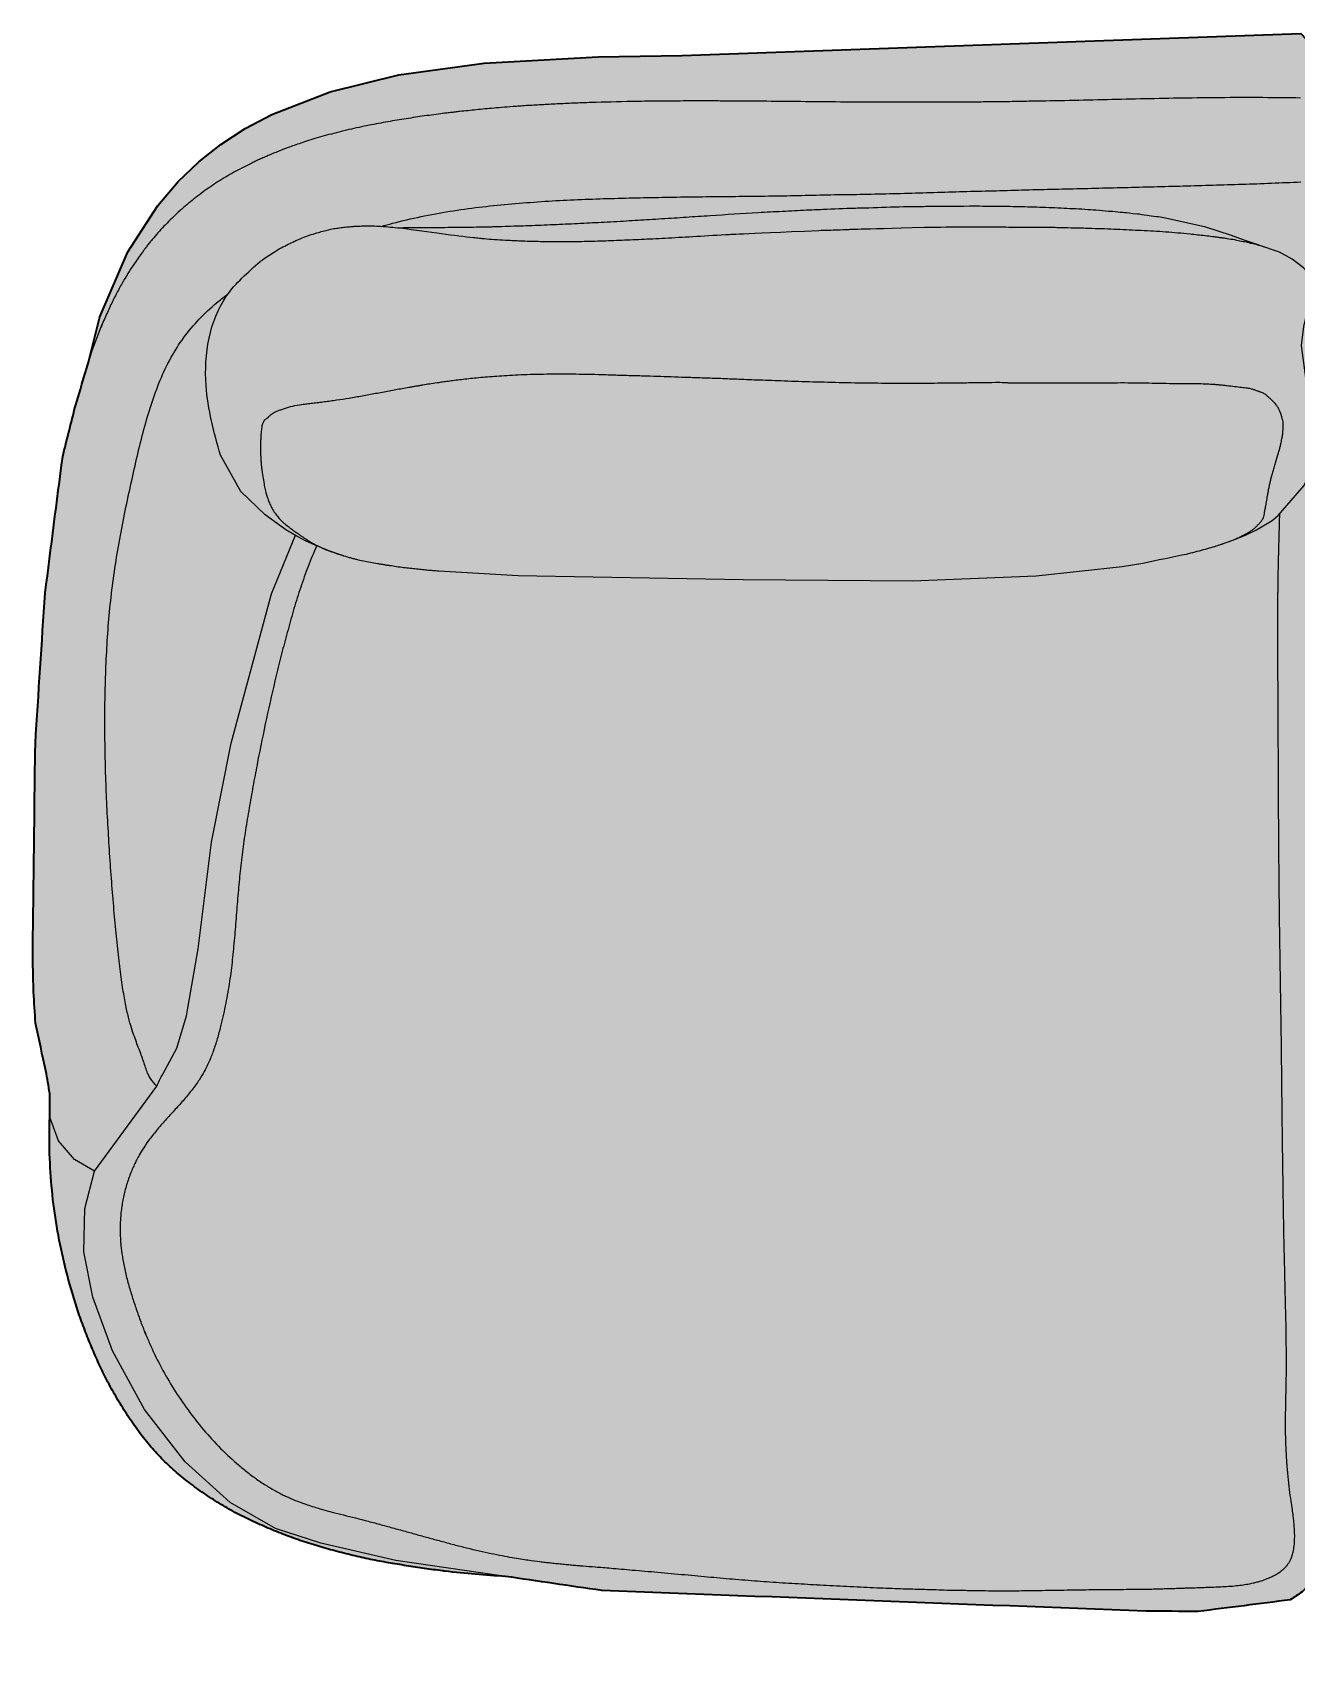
# Model space of a CAD drawing. Header units: millimetres. Extents: x -9 to 4756, y -3292 to 797.
# Drawn here: x -1 to 783, y -2714 to -1695 of the extents above; entities that cross this region are included whole.
import ezdxf

# ---------------------------------------------------------------- set-up
doc = ezdxf.new("R2010")
doc.units = ezdxf.units.MM
doc.layers.add('Blocks', color=7, linetype='Continuous')
doc.layers.add('Blocks$Fill', color=7, linetype='Continuous', true_color=0xffffff)
doc.layers.add('Blocks$Inner', color=7, linetype='Continuous', lineweight=25, true_color=0x007f00)
doc.layers.add('Blocks$Outline', color=7, linetype='Continuous', lineweight=35, true_color=0xff3f3f)

# ---------------------------------------------------------------- blocks, each defined once
blk = doc.blocks.new('Lune JH302 Sofa Top')
at = {"layer": 'Blocks$Fill'}
blk.add_hatch(color=256, dxfattribs=at).paths.add_polyline_path([(2167.4, -1026.3), (2147.7, -1037.6), (2115.4, -1049), (2071.2, -1058.6), (2012, -1065.7), (1946.4, -1067.8), (1876.3, -1066.4), (1716.6, -1054.9), (1668, -1042.5), (1634.3, -1026.6), (1608, -1006.5), (1590.5, -984.6), (1576.9, -957.9), (1566.1, -924.1), (1555.7, -873.8), (1547.7, -808.6), (1539.7, -702.8), (1528.9, -494.7), (1525, -447.2), (1524.5, -442.9), (1524.4, -442.2), (1524.2, -441.5), (1524.1, -440.7), (1524, -440), (1523.8, -439.3), (1523.6, -438.6), (1523.4, -437.9), (1523.2, -437.2), (1522.9, -436.6), (1522.7, -435.9), (1522.4, -435.2), (1518.3, -440.7), (1513, -445.1), (1507, -447.9), (1500.3, -449.4), (1484.6, -449.3), (830.4, -449.2), (813.7, -449.7), (806.5, -448.6), (800.5, -446.3), (794.8, -442.4), (790.1, -436.9), (790, -436.8), (787.5, -439.4), (780.1, -444.3), (722.9, -451.5), (690.5, -451.3), (352.8, -438.5), (293, -429.7), (274.2, -428.4), (255.5, -426.5), (242.7, -424.8), (220.3, -421.2), (209.2, -419.1), (198.1, -416.7), (187.1, -413.9), (176.2, -410.8), (170.8, -409.1), (165.4, -407.4), (160, -405.5), (154.7, -403.5), (149.5, -401.4), (144.2, -399.2), (139, -396.9), (133.9, -394.5), (128.8, -391.9), (123.8, -389.3), (118.8, -386.5), (114, -383.6), (109.3, -380.5), (104.6, -377.4), (99.9, -374), (95.4, -370.6), (90.9, -367), (86.6, -363.3), (84.5, -361.4), (82.5, -359.5), (80.5, -357.5), (78.5, -355.5), (76.6, -353.5), (74.7, -351.4), (72.8, -349.3), (71, -347.1), (67.5, -342.7), (64.1, -338.1), (60.8, -333.4), (57.7, -328.7), (54.6, -323.9), (51.7, -319.1), (48.9, -314.2), (46.2, -309.2), (43.6, -304.1), (41.2, -299), (38.8, -293.8), (36.6, -288.6), (32.3, -278.1), (28.4, -267.4), (26.6, -262.1), (24.9, -256.7), (21.7, -245.8), (18.9, -234.8), (16.5, -223.7), (14.4, -212.5), (12.8, -201.3), (11.4, -190.1), (10.5, -178.8), (10, -167.4), (9.8, -156.1), (10, -144.7), (10, -130), (7.7, -115.9), (1.2, -86.3), (0, -66.8), (-0.4, -48.8), (1.1, 87.4), (7.2, 180.8), (18.1, 265.5), (26, 297), (34.1, 324), (41.2, 352.2), (58.5, 392.5), (77.1, 421.4), (89.7, 436.2), (102.5, 448.4), (116.3, 459.3), (131.4, 469.1), (147.9, 477.9), (184.2, 492), (226.7, 502.4), (279.7, 509.7), (350.5, 513.6), (402.7, 514.4), (786.6, 528.1), (790, 524.6), (790, 524.6), (791, 524.6), (794.5, 528.1), (1516.9, 528.1), (1520.4, 524.6), (1521.3, 525), (1524.8, 528.5), (1691.1, 525.1), (1830.6, 516.2), (1884.9, 515.1), (1965.9, 513.9), (2060.2, 506.7), (2091.5, 501.5), (2117.9, 495.2), (2140.2, 488.1), (2159.8, 480.1), (2177.1, 471.2), (2192.6, 461.5), (2218.9, 439.5), (2229.9, 427.4), (2239.3, 415), (2254.8, 389.2), (2263.9, 369.3), (2277.5, 328.3), (2281.8, 309.4), (2283.2, 305.3), (2294.9, 256.5), (2301.7, 205.3), (2307.9, 129.8), (2311.3, 52), (2311.6, -19.8), (2311.7, -53.1), (2311.2, -70.2), (2309.5, -91.4), (2303.9, -114.7), (2301.4, -128.1), (2301.3, -129.6), (2301.3, -129.8), (2301.4, -144.3), (2300.8, -148), (2300.1, -151.6), (2298.7, -158.8), (2297.9, -769), (2297.1, -792.5), (2296.4, -804.2), (2295.4, -815.9), (2294.2, -827.6), (2292.7, -839.2), (2290.9, -850.8), (2288.7, -862.4), (2287.4, -868.1), (2286.1, -873.8), (2284.6, -879.5), (2283.1, -885.2), (2281.4, -890.8), (2279.6, -896.4), (2277.7, -901.9), (2275.7, -907.5), (2273.6, -912.9), (2271.3, -918.3), (2268.9, -923.7), (2266.4, -929), (2263.7, -934.2), (2260.9, -939.4), (2258, -944.5), (2254.9, -949.5), (2251.7, -954.4), (2248.3, -959.2), (2244.9, -964), (2241.3, -968.6), (2237.5, -973.1), (2233.7, -977.6), (2229.7, -981.9), (2225.6, -986.1), (2221.4, -990.2), (2217.1, -994.1), (2212.6, -998), (2208.1, -1001.7), (2203.4, -1005.3), (2198.6, -1008.7), (2193.8, -1012), (2188.8, -1015.1), (2185.3, -1017.2), (2181.7, -1019.2), (2178.1, -1021.1), (2174.4, -1023), (2170.9, -1024.7)], flags=0)
at = {"layer": 'Blocks$Inner'}
for p, q in [((37.9, -178.1), (76.5, -125.4)), ((69.6, -279.5), (68.9, -277.7)), ((486.2, -434.9), (485.7, -434.9))]:
    blk.add_line(p, q, dxfattribs=at)
for points in [[(34.1, 324), (41.2, 352.2), (58.5, 392.5), (77.1, 421.4), (89.7, 436.2), (102.5, 448.4), (116.3, 459.3), (131.4, 469.1), (147.9, 477.9), (184.2, 492), (226.7, 502.4), (279.7, 509.7), (350.5, 513.6), (402.7, 514.4), (786.6, 528.1), (790, 524.6)], [(701.6, 413.9), (726.8, 408.3), (743.4, 402.9), (751.3, 400.1), (756.3, 398.4), (759.3, 397.3), (763.3, 396)], [(798.2, 370.3), (794.5, 375.8), (788.3, 382.6), (781.2, 388), (773.4, 392.3), (760.7, 396.8), (753.7, 398.5)], [(735.6, 210.5), (744.4, 213.5), (752.4, 216.8), (759.1, 220), (768.8, 225.9), (772.6, 228.9), (788.8, 247.6), (796.5, 265), (787.1, 334.5), (788.6, 346.3), (790.4, 354.1), (792.3, 359.6), (795.7, 366.7), (798.9, 371.5)], [(10, -130), (7.7, -115.9), (1.2, -86.3), (0, -66.8), (-0.4, -48.8), (-0.4, -37.4), (-0.2, -17.8), (0, 0), (1.1, 87.4), (7.2, 180.8), (18.1, 265.5), (26, 297), (36.3, 331.3), (42.6, 347.7)], [(192.3, 203.9), (183.9, 206.7), (174.8, 210.4), (169.2, 213), (163.1, 216.2), (156.7, 220.1), (153.5, 222.2), (143.7, 229.4), (128.7, 243.8), (116, 266.3)], [(81.7, -115.2), (88.9, -101.8), (95, -81.8), (102.2, -40.1), (110.4, 26.1), (122.6, 87.6), (147.6, 180.2), (162.6, 216.6)], [(251.6, 194.5), (300.8, 191.7), (440.6, 189.2), (545.7, 188.4), (622.4, 191.4), (675.7, 197.2), (688.5, 199.4), (695.2, 200.7), (698.8, 201.5), (701.2, 202), (702.5, 202.3), (703.4, 202.5), (712.9, 204.4)], [(787.5, -439.4), (780.1, -444.3), (722.9, -451.5), (690.5, -451.3), (352.8, -438.5), (224.8, -419.8), (178.4, -409), (150.2, -399.9), (122.1, -383.8), (94.2, -358.7), (68.9, -326.1), (49.1, -289.7), (36.8, -256.4), (31.3, -228.3), (31.9, -201.4), (37.9, -178.1), (25.5, -171), (15.4, -159.3), (10, -144.7)]]:
    blk.add_lwpolyline(points, dxfattribs=at)
for points, knots in [([(786.5, 488.1), (771, 488.3), (739.8, 488.5), (700.8, 487.8), (669.4, 487.1), (645.9, 486.5), (626.2, 486.2), (610.5, 485.9), (598.7, 485.7), (586.7, 485.6), (570.3, 485.5), (549.1, 485.4), (523.4, 485.5), (497.7, 485.6), (472.8, 485.9), (449.1, 486.1), (430.8, 486.2), (417.3, 486.3), (407.9, 486.3), (399.1, 486.2), (388, 486.2), (370.1, 485.9), (352.9, 485.5), (337.8, 485), (327.4, 484.5), (319.2, 484.1), (312.9, 483.7), (308.2, 483.5), (303.7, 483.2), (298.2, 482.8), (292.1, 482.3), (285.7, 481.8), (280.1, 481.3), (274.8, 480.8), (269.7, 480.2), (265.4, 479.8), (261.7, 479.4), (258.8, 479), (255.8, 478.7), (251.9, 478.2), (247, 477.5), (241.3, 476.8), (233.7, 475.6), (226.1, 474.4), (218.5, 473.1), (212.8, 472), (206.8, 470.9), (198.4, 469.1), (187.8, 466.6), (175.8, 463.3), (165.5, 460), (157.8, 457.3), (151.7, 454.9), (147.2, 453), (143.7, 451.5), (140.9, 450.3), (138.1, 449), (134.6, 447.3), (130.4, 445.2), (125.6, 442.7), (120.7, 439.9), (115.8, 437), (109.4, 432.8), (101.7, 427.3), (94.4, 421.3), (88.8, 416.3), (84.8, 412.4), (80.9, 408.5), (77.2, 404.4), (74.3, 400.9), (72, 398.2), (70.4, 396.2), (68.9, 394.2), (67.2, 391.9), (65.1, 389.1), (62.6, 385.4), (60, 381.5), (57.7, 377.7), (55.3, 373.7), (52.2, 368.1), (49.1, 362.1), (46.7, 356.9), (44.9, 353), (43, 348.8), (41.8, 345.8), (41.1, 344.2)], [4, 4, 4, 4, 4.0080645, 4.016129, 4.0201613, 4.0241935, 4.0282258, 4.0302419, 4.0322581, 4.0342742, 4.0362903, 4.0403226, 4.0443548, 4.0483871, 4.0524194, 4.0564516, 4.0604839, 4.0625, 4.0645161, 4.0665323, 4.0685484, 4.0725806, 4.0806452, 4.0846774, 4.0887097, 4.0927419, 4.0947581, 4.0967742, 4.0987903, 4.1008065, 4.1048387, 4.108871, 4.1129032, 4.1169355, 4.1209677, 4.125, 4.1270161, 4.1290323, 4.1310484, 4.1330645, 4.1370968, 4.141129, 4.1451613, 4.1532258, 4.1572581, 4.1612903, 4.1653226, 4.1693548, 4.1774194, 4.1854839, 4.1935484, 4.2016129, 4.2096774, 4.2177419, 4.2217742, 4.2258065, 4.2298387, 4.233871, 4.2419355, 4.25, 4.2580645, 4.266129, 4.2741935, 4.2903226, 4.3064516, 4.3145161, 4.3225806, 4.3306452, 4.3387097, 4.3467742, 4.3508065, 4.3548387, 4.358871, 4.3629032, 4.3709677, 4.3790323, 4.3870968, 4.391129, 4.3951613, 4.4032258, 4.4112903, 4.4153226, 4.4193548, 4.4233871, 4.4272689, 4.4272689, 4.4272689, 4.4272689]), ([(215.9, 408.4), (218.2, 409.1), (226.3, 411.3), (240.5, 414.6), (258.4, 417.9), (276.5, 420.4), (294.6, 422.3), (312.8, 423.7), (331, 424.8), (349.2, 425.5), (367.4, 426), (385.6, 426.4), (403.8, 426.7), (422.1, 426.9), (440.3, 427.1), (458.5, 427.3), (476.7, 427.6), (494.9, 428.1), (513.2, 428.3), (531.4, 428.7), (549.7, 429.2), (567.9, 429.8), (586.1, 430.3), (604.4, 430.7), (622.6, 431.3), (640.8, 431.7), (659.1, 432.1), (677.3, 432.6), (695.5, 433), (719.8, 433.7), (744.2, 434.4), (768.5, 435.2), (780.6, 435.8), (786.7, 436)], [0.6170849, 0.6170849, 0.6170849, 0.6170849, 0.6219512, 0.6341463, 0.6463415, 0.6585366, 0.6707317, 0.6829268, 0.695122, 0.7073171, 0.7195122, 0.7317073, 0.7439024, 0.7560976, 0.7682927, 0.7804878, 0.7926829, 0.804878, 0.8170732, 0.8292683, 0.8414634, 0.8536585, 0.8658537, 0.8780488, 0.8902439, 0.902439, 0.9146341, 0.9268293, 0.9390244, 0.9512195, 0.9756098, 0.9878049, 1, 1, 1, 1]), ([(390.1, 413.2), (395.1, 413.5), (405, 414.2), (424.9, 415.5), (444.8, 416.8), (459.8, 417.6), (464.8, 417.8)], [1.26421627, 1.26421627, 1.26421627, 1.26421627, 1.27703678, 1.2898573, 1.31549832, 1.32831883, 1.32831883, 1.32831883, 1.32831883]), ([(464.8, 417.8), (470.1, 418.1), (478.1, 418.5), (486.2, 418.9), (489.9, 419)], [1.32831883, 1.32831883, 1.32831883, 1.32831883, 1.34070478, 1.34896789, 1.34896789, 1.34896789, 1.34896789]), ([(489.9, 419), (496.5, 419.3), (503.6, 419.6), (510.7, 419.8), (518.6, 420)], [1.34896789, 1.34896789, 1.34896789, 1.34896789, 1.36595071, 1.36708316, 1.36708316, 1.36708316, 1.36708316]), ([(518.6, 420), (525.7, 420.3), (534, 420.5), (542.3, 420.7), (545.7, 420.7)], [1.36708316, 1.36708316, 1.36708316, 1.36708316, 1.38529121, 1.38819397, 1.38819397, 1.38819397, 1.38819397]), ([(545.7, 420.7), (548.8, 420.8), (557, 420.9), (566.1, 421), (572.1, 421), (585.3, 421.1)], [1.38819397, 1.38819397, 1.38819397, 1.38819397, 1.39619224, 1.40901275, 1.41143125, 1.41143125, 1.41143125, 1.41143125]), ([(585.3, 421.1), (590.3, 421), (600.3, 421), (612.9, 420.7), (622.8, 420.5), (627.8, 420.3), (630.3, 420.2)], [1.41143125, 1.41143125, 1.41143125, 1.41143125, 1.42425176, 1.43707227, 1.44348253, 1.44986405, 1.44986405, 1.44986405, 1.44986405]), ([(630.3, 420.2), (632.8, 420.1), (637.8, 419.9), (642.7, 419.6), (645.2, 419.5)], [0.35897436, 0.35897436, 0.35897436, 0.35897436, 0.36538462, 0.37173991, 0.37173991, 0.37173991, 0.37173991]), ([(645.2, 419.5), (647.7, 419.4), (652.5, 419.1), (657.2, 418.8), (659.5, 418.6)], [0.37179487, 0.37179487, 0.37179487, 0.37179487, 0.37820513, 0.38417585, 0.38417585, 0.38417585, 0.38417585]), ([(659.5, 418.6), (662.4, 418.4), (665.1, 418.1), (667.9, 417.9), (668.1, 417.9)], [0.384175848, 0.384175848, 0.384175848, 0.384175848, 0.390586104, 0.391336284, 0.391336284, 0.391336284, 0.391336284]), ([(668.2, 417.9), (670.3, 417.7), (673.6, 417.4), (676.8, 417.1), (685.3, 416.2)], [0.391814206, 0.391814206, 0.391814206, 0.391814206, 0.397435897, 0.400429651, 0.400429651, 0.400429651, 0.400429651]), ([(186.4, 407), (187.6, 407.2), (190, 407.5), (193.5, 408), (196.4, 408.2), (198.4, 408.4), (199.5, 408.5), (200.4, 408.5), (201.2, 408.6), (202.3, 408.6), (204, 408.7), (206.2, 408.7), (209.4, 408.7), (213.8, 408.6), (219.6, 408.2), (223.9, 407.8), (225.9, 407.6)], [0.9361283, 0.9361283, 0.9361283, 0.9361283, 0.9553591, 0.9745898, 0.9938206, 1.003436, 1.0082437, 1.0130514, 1.0178591, 1.0226668, 1.0322822, 1.0515129, 1.0707437, 1.0899745, 1.1092052, 1.1252027, 1.1252027, 1.1252027, 1.1252027]), ([(225.9, 407.6), (230.8, 407.6), (240.5, 407.7), (255.2, 407.8), (269.4, 407.9), (278.8, 408.1), (284, 408.2)], [1.12520265, 1.12520265, 1.12520265, 1.12520265, 1.13840691, 1.15122742, 1.16404794, 1.17530463, 1.17530463, 1.17530463, 1.17530463]), ([(227.3, 407.6), (246.5, 404.7), (261.8, 402.7), (273.2, 401.5), (274.4, 401.4), (276.8, 401.1), (281, 400.7), (286, 400.3), (291.5, 400), (296.7, 399.7), (301.2, 399.5), (306.3, 399.3), (313.6, 399.1), (323.7, 398.9), (336.7, 399), (350.3, 399.3), (363.5, 399.8), (377, 400.4), (391.8, 401.1), (408.8, 402.1), (425.7, 403.1), (436.7, 403.7), (487.5, 405.9)], [0.2175233, 0.2175233, 0.2175233, 0.2175233, 0.3076923, 0.3076923, 0.3076923, 0.3173077, 0.3269231, 0.3461538, 0.3653846, 0.375, 0.3846154, 0.3942308, 0.4038462, 0.4230769, 0.4423077, 0.4615385, 0.4807692, 0.5, 0.5192308, 0.5384615, 0.5576923, 0.5673077, 0.5673077, 0.5673077, 0.5673077]), ([(284, 408.2), (284.3, 408.2), (289.7, 408.4), (300.1, 408.7), (315.1, 409.2), (330.2, 409.9), (344.8, 410.6), (354.4, 411.1), (360.3, 411.4)], [1.17530463, 1.17530463, 1.17530463, 1.17530463, 1.17619365, 1.18901416, 1.20183467, 1.21465518, 1.2274757, 1.23914455, 1.23914455, 1.23914455, 1.23914455]), ([(360.3, 411.4), (365.3, 411.7), (375, 412.3), (384.7, 412.9), (390.1, 413.2)], [1.23914455, 1.23914455, 1.23914455, 1.23914455, 1.25196506, 1.26421627, 1.26421627, 1.26421627, 1.26421627]), ([(553.1, 407.9), (562.3, 408), (579.9, 408.2), (600.3, 408.1), (610.8, 407.9), (614.5, 407.9), (616.5, 408), (617.9, 408), (619.5, 408), (621.3, 408), (623, 408), (624.8, 408), (627.4, 407.9), (630.9, 407.9), (635.2, 407.8), (641.1, 407.7), (647.1, 407.5), (652.9, 407.4), (658.4, 407.2), (664.9, 407), (672.6, 406.7), (680, 406.3), (687.6, 406), (695.2, 405.6), (705.3, 404.9), (712.8, 404.3), (717.9, 403.8)], [0.5865385, 0.5865385, 0.5865385, 0.5865385, 0.6057692, 0.625, 0.6442308, 0.6634615, 0.6730769, 0.6826923, 0.6923077, 0.6971154, 0.7019231, 0.7067308, 0.7115385, 0.7211538, 0.7307692, 0.7403846, 0.7596154, 0.7692308, 0.7788462, 0.7980769, 0.8173077, 0.8365385, 0.8557692, 0.875, 0.8942308, 0.9326923, 0.9326923, 0.9326923, 0.9326923]), ([(150, 392.9), (153.5, 395), (156.3, 396.5), (159.3, 397.9), (160.9, 398.7)], [0.5601568, 0.5601568, 0.5601568, 0.5601568, 0.6672997, 0.6705326, 0.6705326, 0.6705326, 0.6705326]), ([(160.9, 398.7), (161.7, 399.1), (164, 400.1), (167.8, 401.7), (172.4, 403.3), (177.5, 404.9), (181.3, 405.8), (186.4, 407)], [0.6705326, 0.6705326, 0.6705326, 0.6705326, 0.7018818, 0.7554532, 0.8090247, 0.8625961, 0.9361283, 0.9361283, 0.9361283, 0.9361283]), ([(717.9, 403.8), (721, 403.4), (725.7, 402.9), (731, 402.3), (734, 401.9), (736.2, 401.6), (738.5, 401.3), (741.6, 400.8), (745.6, 400.2), (749.3, 399.4), (751.8, 398.9), (753, 398.7), (753.5, 398.5)], [0.93269231, 0.93269231, 0.93269231, 0.93269231, 0.95650183, 0.96840659, 0.97435897, 0.98031136, 0.98626374, 0.99221612, 1.00412088, 1.01602564, 1.02197802, 1.0279304, 1.0279304, 1.0279304, 1.0279304]), ([(753.7, 398.5), (754.1, 398.4), (755, 398.2), (756.5, 397.8), (758, 397.5), (759.2, 397.2), (760.1, 396.9), (760.6, 396.8), (760.9, 396.7)], [0.09599899, 0.09599899, 0.09599899, 0.09599899, 0.10119048, 0.10714286, 0.11904762, 0.13095238, 0.13690476, 0.14285714, 0.14285714, 0.14285714, 0.14285714]), ([(140.6, 386.5), (140.7, 386.6), (141.2, 386.9), (141.7, 387.3), (142.2, 387.7)], [130.94013082, 130.94013082, 130.94013082, 130.94013082, 130.94445741, 130.96451995, 130.96451995, 130.96451995, 130.96451995]), ([(763.3, 396), (763.3, 396), (763.6, 395.9), (764, 395.7), (764.2, 395.7)], [6.40791875, 6.40791875, 6.40791875, 6.40791875, 6.40939859, 6.41848618, 6.41848618, 6.41848618, 6.41848618]), ([(116, 266.3), (112.1, 280.5), (103.1, 312.9), (110.9, 360.6), (133, 379.9), (140.6, 386.5)], [0, 0, 0, 0, 44.247521, 101.237639, 130.940131, 130.940131, 130.940131, 130.940131]), ([(76.5, -125.4), (75.7, -124.5), (74.2, -122.9), (72.5, -120.7), (71.1, -118.1), (69.8, -114.8), (68.6, -111), (67.2, -107), (65.8, -103.1), (64.2, -99.1), (62.6, -94.7), (60.8, -89.4), (58.9, -82.8), (57, -74.6), (55.3, -64.3), (53.6, -51.4), (51.9, -36.5), (50.3, -20.2), (48.8, -3), (47.5, 14.8), (46.4, 32.7), (45.4, 50.9), (44.7, 69.2), (44.3, 87.2), (44.2, 105.7), (44.5, 123.6), (45.2, 142.1), (46.3, 160.1), (48.6, 184.3), (53.1, 214.3), (59.4, 243.7), (64.4, 266.2), (68.4, 282.5), (73, 298.1), (78.4, 313), (85, 326.9), (93, 339.6), (102.5, 350.9), (111.7, 359.5), (117.8, 364.2), (120, 365.9)], [44, 44, 44, 44, 44.0121951, 44.0243902, 44.0365854, 44.0487805, 44.0609756, 44.0731707, 44.0853659, 44.097561, 44.1097561, 44.1219512, 44.1341463, 44.1463415, 44.1585366, 44.1707317, 44.1829268, 44.195122, 44.2073171, 44.2195122, 44.2317073, 44.2439024, 44.2560976, 44.2682927, 44.2804878, 44.2926829, 44.304878, 44.3170732, 44.3292683, 44.3536585, 44.3780488, 44.3902439, 44.402439, 44.4146341, 44.4268293, 44.4390244, 44.4512195, 44.4634146, 44.4756098, 44.4820734, 44.4820734, 44.4820734, 44.4820734]), ([(717.9, 310.6), (712.2, 310.6), (700.9, 310.8), (686.5, 311.1), (675, 311.2), (666.3, 311.1), (657.5, 311.1), (650, 311), (643.8, 311), (637.3, 311), (630.6, 311), (624, 311), (619.2, 311), (615.3, 311), (612.3, 311), (610.1, 311), (608.2, 311), (606.2, 311.1), (604.4, 311.2), (602.9, 311.3), (600.8, 311.4), (597.2, 311.4), (590.4, 311.3), (585.2, 311.2), (580.6, 311.2), (575, 311.1), (566.3, 311), (553.5, 310.9), (535.9, 310.9), (517, 311), (497.7, 311.4), (479, 311.9), (464.6, 312.4), (454.3, 312.8), (447.3, 313), (441, 313.3), (432.9, 313.6), (423.7, 314), (413.7, 314.3), (401.4, 314.7), (390, 315.1), (378.6, 315.5), (369.6, 315.7), (360.2, 316), (347.5, 316.4), (331.8, 316.7), (317.1, 316.6), (306.3, 316.3), (299, 316), (292.3, 315.6), (284, 315), (274.8, 314.3), (266.9, 313.4), (261.3, 312.7), (257.3, 312.2), (253.7, 311.7), (249.7, 311.1), (245.6, 310.5), (242.3, 310), (239.6, 309.5), (237.3, 309.1), (235.1, 308.7), (232.2, 308.2), (228.8, 307.6), (224.8, 306.9), (220.7, 306.1), (216.5, 305.3), (210.9, 304.3), (204, 303), (195.9, 301.6), (189.4, 300.6), (184.3, 299.9), (180.5, 299.4), (176.8, 298.9), (173.2, 298.5), (169.9, 298.1), (165.5, 297.5), (160.5, 296.7), (156.3, 295.5), (153.3, 294.4), (151.3, 293.6), (149.6, 292.8), (148.4, 292.2), (147.5, 291.6), (146.9, 291.1), (146.4, 290.7), (146, 290.3), (145.7, 289.9), (145.4, 289.6), (145, 289.3), (144.2, 288.7), (143.2, 287.9), (142.2, 286.4), (141.6, 284), (141.2, 280.4), (141, 276.8), (140.9, 273.7), (140.9, 271.4), (140.9, 269.5), (140.9, 268), (140.9, 266.9), (141, 265.8), (141, 264.3), (141.2, 262.2), (141.4, 259.6), (141.8, 256.1), (142.5, 251.8), (143.5, 245.9), (144.3, 242.5), (145.2, 239.8), (145.8, 238.1), (146.4, 236.8), (147.1, 235.3), (148, 233.4), (149.4, 231), (151, 228.8), (152.3, 227.2), (153.4, 226), (154.5, 225), (156.2, 223.5), (158.4, 221.8), (160.7, 220.2), (162.2, 219), (163.3, 218.3), (164.2, 217.6), (165.4, 216.7), (166.7, 215.8), (168, 215), (168.8, 214.5), (169.3, 214.2), (169.6, 213.9), (170, 213.7), (170.4, 213.4), (170.9, 213.1), (171.4, 212.8), (172.2, 212.3), (173, 211.9), (173.9, 211.4), (174.7, 211), (175.5, 210.6), (176.7, 210), (178.2, 209.2), (180.3, 208.2), (183.1, 207.1), (186.9, 205.7), (191.3, 204.3), (195.2, 203.1), (198.2, 202.3), (201.1, 201.5), (204.7, 200.7), (209.1, 199.9), (212.8, 199.2), (215.6, 198.8), (217.8, 198.4), (219.9, 198.1), (222.8, 197.7), (226.4, 197.1), (230.7, 196.6), (234.8, 196.1), (238.7, 195.7), (242.4, 195.3), (246, 195), (249.1, 194.7), (251, 194.6), (251.6, 194.5)], [27.28896, 27.28896, 27.28896, 27.28896, 27.3041115, 27.319263, 27.3268388, 27.3344145, 27.3419903, 27.349566, 27.3533539, 27.3571418, 27.3647176, 27.3685054, 27.3722933, 27.3760812, 27.3779751, 27.3798691, 27.381763, 27.383657, 27.3874448, 27.3912327, 27.3950206, 27.4025964, 27.4063842, 27.4082782, 27.4101721, 27.412066, 27.41396, 27.4177479, 27.4215357, 27.4253236, 27.4291115, 27.4328994, 27.4366873, 27.4385812, 27.4404751, 27.4423691, 27.444263, 27.4480509, 27.4518388, 27.4556267, 27.4632024, 27.4669903, 27.4707782, 27.474566, 27.4783539, 27.4859297, 27.4935054, 27.4972933, 27.5010812, 27.5048691, 27.508657, 27.5162327, 27.5238085, 27.5275964, 27.5313842, 27.5351721, 27.53896, 27.5465357, 27.5541115, 27.5578994, 27.5616873, 27.5654751, 27.569263, 27.5768388, 27.5844145, 27.5919903, 27.599566, 27.6071418, 27.6222933, 27.6374448, 27.6525964, 27.6601721, 27.6677479, 27.6753236, 27.6828994, 27.6904751, 27.6980509, 27.7132024, 27.7283539, 27.7359297, 27.7435054, 27.7510812, 27.758657, 27.7624448, 27.7662327, 27.7700206, 27.7719145, 27.7738085, 27.7757024, 27.7775964, 27.7813842, 27.78896, 27.7965357, 27.8041115, 27.8116873, 27.819263, 27.8230509, 27.8268388, 27.8306267, 27.8325206, 27.8344145, 27.8363085, 27.8382024, 27.8419903, 27.8457782, 27.849566, 27.8571418, 27.8647176, 27.8798691, 27.8874448, 27.8912327, 27.8950206, 27.8988085, 27.9025964, 27.9101721, 27.9177479, 27.9215357, 27.9253236, 27.9291115, 27.9328994, 27.9404751, 27.9480509, 27.9518388, 27.9556267, 27.9594145, 27.9632024, 27.9707782, 27.9783539, 27.9821418, 27.9840357, 27.9859297, 27.9878236, 27.9897176, 27.9935054, 27.9972933, 28.0010812, 28.008657, 28.0124448, 28.0162327, 28.0200206, 28.0238085, 28.0313842, 28.03896, 28.0465357, 28.0541115, 28.0616873, 28.069263, 28.0730509, 28.0768388, 28.0844145, 28.0919903, 28.099566, 28.1033539, 28.1071418, 28.1109297, 28.1147176, 28.1222933, 28.1298691, 28.1374448, 28.1450206, 28.1525964, 28.1601721, 28.1677479, 28.1715352, 28.1715352, 28.1715352, 28.1715352]), ([(712.9, 204.4), (714.7, 204.8), (718.3, 205.6), (725.6, 207.5), (732.2, 209.4), (736.9, 210.9), (739.8, 211.9), (741.8, 212.6), (743.3, 213.2), (744.4, 213.7), (745.5, 214.1), (746.4, 214.5), (747.2, 214.8), (748, 215.1), (748.7, 215.5), (749.3, 215.8), (749.7, 216), (750.1, 216.2), (750.4, 216.4), (750.7, 216.5), (750.9, 216.6), (751.1, 216.7), (751.4, 216.9), (751.9, 217.1), (752.6, 217.5), (753.5, 218), (754.7, 218.7), (755.8, 219.4), (756.9, 220.2), (757.7, 220.8), (758.4, 221.4), (759.4, 222.4), (760.6, 223.6), (762, 225.1), (763.1, 226.8), (763.8, 228.3), (764.1, 229.8), (764.3, 231.4), (764.5, 232.9), (764.8, 234.2), (765.1, 235.8), (765.5, 238), (765.9, 240.6), (766.4, 243.4), (766.8, 245.7), (767.2, 247.6), (767.6, 249.2), (767.8, 250.4), (768.1, 251.6), (768.6, 253.4), (769.2, 255.7), (770.1, 258.6), (771.3, 262.5), (772.4, 266.4), (773.4, 269.9), (774, 272.2), (774.4, 274.1), (774.9, 276.3), (775.3, 278.5), (775.5, 280.3), (775.6, 281.6), (775.7, 282.7), (775.7, 283.8), (775.8, 284.7), (775.8, 285.5), (775.7, 286.6), (775.5, 287.8), (775.1, 289.3), (774.6, 291.2), (773.9, 293.1), (773.2, 294.7), (772.5, 296), (772, 296.9), (771.3, 297.7), (770.3, 298.9), (768.9, 300.3), (767.2, 301.9), (765.9, 303), (765.1, 303.8), (764.3, 304.3), (763.4, 304.8), (762.5, 305.2), (761.6, 305.5), (760.9, 305.7), (760.1, 306), (759.2, 306.4), (758, 306.9), (756.5, 307.3), (755, 307.7), (753.5, 307.9), (751.8, 308.1), (749.3, 308.4), (745.6, 308.9), (741.6, 309.3), (738.5, 309.7), (736.2, 309.9), (734, 310.1), (731, 310.3), (725.7, 310.6), (721, 310.6), (717.9, 310.6)], [26.5270552, 26.5270552, 26.5270552, 26.5270552, 26.53896, 26.5508647, 26.5746743, 26.586579, 26.5984838, 26.6103886, 26.6163409, 26.6222933, 26.6282457, 26.6341981, 26.6401505, 26.6461028, 26.6520552, 26.6580076, 26.6609838, 26.66396, 26.6669362, 26.6684243, 26.6699124, 26.6714005, 26.6728886, 26.6758647, 26.6818171, 26.6877695, 26.6937219, 26.7056267, 26.711579, 26.7175314, 26.7234838, 26.7294362, 26.7413409, 26.7532457, 26.7651505, 26.7770552, 26.78896, 26.8008647, 26.8068171, 26.8127695, 26.8187219, 26.8246743, 26.836579, 26.8425314, 26.8484838, 26.8544362, 26.8574124, 26.8603886, 26.8633647, 26.8663409, 26.8722933, 26.8782457, 26.8841981, 26.8961028, 26.9020552, 26.9080076, 26.91396, 26.9199124, 26.9318171, 26.9437219, 26.9496743, 26.9556267, 26.961579, 26.9675314, 26.9734838, 26.9794362, 26.9913409, 27.0032457, 27.0151505, 27.0270552, 27.03896, 27.0449124, 27.0508647, 27.0568171, 27.0627695, 27.0746743, 27.086579, 27.0984838, 27.1044362, 27.1103886, 27.1222933, 27.1341981, 27.1401505, 27.1461028, 27.1520552, 27.1580076, 27.1699124, 27.1818171, 27.1877695, 27.1937219, 27.1996743, 27.2056267, 27.2175314, 27.2294362, 27.2353886, 27.2413409, 27.2472933, 27.2532457, 27.2651505, 27.28896, 27.28896, 27.28896, 27.28896]), ([(782.7, -399.9), (782.6, -398.6), (782.4, -396.3), (782.1, -393.2), (781.6, -389.5), (780.9, -384.6), (779.9, -377.8), (778.9, -369.8), (778.3, -362.7), (777.9, -357.1), (777.7, -353.1), (777.5, -349.2), (777.3, -344), (777.2, -338.8), (777.2, -333.6), (777.2, -329.7), (777.3, -326.4), (777.3, -323.8), (777.3, -321.8), (777.4, -319.9), (777.4, -318), (777.5, -316.1), (777.5, -314.2), (777.5, -312.1), (777.6, -309.4), (777.7, -305.5), (777.7, -301.2), (777.7, -296.8), (777.7, -292.7), (777.7, -287.7), (777.6, -282.4), (777.6, -276.9), (777.4, -269), (777.1, -258.4), (776.8, -244.1), (776.4, -228.1), (776.1, -213.2), (775.9, -200.2), (775.7, -189.9), (775.6, -180.8), (775.5, -173.3), (775.4, -167.5), (775.3, -161.5), (775.2, -152.8), (775.1, -141), (774.9, -125.7), (774.7, -103.8), (774.3, -74.5), (773.7, -38), (773.2, -2), (773, 31.7), (772.8, 56.3), (772.8, 73), (772.7, 83.7), (772.7, 92.8), (772.6, 103.3), (772.6, 113.6), (772.5, 122.5), (772.5, 128.8), (772.5, 133.3), (772.4, 136.4), (772.4, 138.9), (772.4, 141), (772.4, 142.9), (772.4, 144.7), (772.4, 146.1), (772.4, 147.5), (772.4, 149.4), (772.4, 151.5), (772.4, 154), (772.4, 156.9), (772.4, 160.3), (772.4, 163.8), (772.4, 167.1), (772.4, 170.2), (772.4, 172.9), (772.5, 175), (772.5, 176.8), (772.5, 178.5), (772.5, 180.6), (772.5, 183.1), (772.6, 185.9), (772.6, 188.7), (772.7, 191.8), (772.7, 195.3), (772.8, 198.7), (772.9, 201.8), (772.9, 204.5), (773, 207.5), (773.1, 212.2), (773.3, 219.4), (773.5, 225.8), (773.6, 229.4), (773.6, 229.6), (773.6, 229.8), (773.6, 230)], [-0.3518431, -0.3518431, -0.3518431, -0.3518431, -0.3472222, -0.3425926, -0.337963, -0.3333333, -0.3287037, -0.3240741, -0.3194444, -0.3171296, -0.3148148, -0.3125, -0.3101852, -0.3055556, -0.3032407, -0.3009259, -0.2986111, -0.2974537, -0.2962963, -0.2951389, -0.2939815, -0.2916667, -0.2893519, -0.287037, -0.2847222, -0.2824074, -0.2800926, -0.2789352, -0.2777778, -0.2766204, -0.275463, -0.2743056, -0.2731481, -0.2708333, -0.2685185, -0.2662037, -0.2638889, -0.2627315, -0.2615741, -0.2604167, -0.259838, -0.2592593, -0.2586806, -0.2581019, -0.2569444, -0.255787, -0.2546296, -0.2523148, -0.25, -0.2476852, -0.2453704, -0.2430556, -0.2418981, -0.2407407, -0.2395833, -0.2384259, -0.2361111, -0.2337963, -0.2314815, -0.2291667, -0.2268519, -0.2256944, -0.224537, -0.2233796, -0.2228009, -0.2222222, -0.2216435, -0.2210648, -0.2199074, -0.21875, -0.2175926, -0.2152778, -0.212963, -0.2106481, -0.2083333, -0.2060185, -0.2048611, -0.2037037, -0.2025463, -0.2013889, -0.1990741, -0.1967593, -0.1944444, -0.1921296, -0.1898148, -0.1875, -0.1863426, -0.1851852, -0.1840278, -0.1828704, -0.1805556, -0.1777998, -0.1777998, -0.1777998, -0.1776351, -0.1776351, -0.1776351, -0.1776351]), ([(175.9, 210.3), (175.6, 209.7), (174.4, 207), (172.3, 202.2), (169.8, 195.7), (167.5, 189.2), (165.3, 182.7), (163.1, 176.2), (160.5, 167.4), (157.5, 156.3), (153.9, 143), (149.5, 125.2), (144.5, 102.9), (139.9, 80.4), (136.5, 62.4), (134.1, 48.9), (131.8, 35.3), (129.8, 21.7), (128.5, 10.4), (127.6, 1.4), (127, -5.4), (126.4, -12.3), (125.8, -19.4), (125.3, -26.4), (124.7, -33.3), (124, -40.2), (123.2, -49.1), (121.8, -60.3), (119.4, -73.9), (117.4, -82.9), (116.3, -87.4)], [0.5384906, 0.5384906, 0.5384906, 0.5384906, 0.5416667, 0.5520833, 0.5625, 0.5729167, 0.5833333, 0.59375, 0.6041667, 0.625, 0.6458333, 0.6666667, 0.7083333, 0.75, 0.7708333, 0.7916667, 0.8125, 0.8333333, 0.8541667, 0.8645833, 0.875, 0.8854167, 0.8958333, 0.90625, 0.9166667, 0.9270833, 0.9375, 0.9583333, 0.9791667, 1, 1, 1, 1]), ([(116.3, -87.4), (116, -88.6), (115.4, -91.2), (114.3, -95), (113.4, -98.1), (112.6, -100.6), (111.9, -102.5), (111.3, -104.3), (110.5, -106.4), (109.5, -108.8), (108.1, -112), (106.1, -116.1), (103, -121.4), (98.3, -127.9), (93.7, -133.4), (90, -137.5), (87.3, -140.5), (84.6, -143.4), (80.9, -147.5), (76.2, -152.9), (71.2, -159.2), (67.6, -164.7), (65.2, -168.9), (63.5, -172.1), (62.4, -174.4), (61.5, -176.5), (61, -177.6), (60.8, -178.2)], [1, 1, 1, 1, 1.00462963, 1.00925926, 1.01388889, 1.0162037, 1.01851852, 1.02083333, 1.02314815, 1.02777778, 1.03240741, 1.03703704, 1.04166667, 1.0462963, 1.05092593, 1.05324074, 1.05555556, 1.05787037, 1.06018519, 1.06481481, 1.06944444, 1.07407407, 1.0787037, 1.08333333, 1.08796296, 1.09027778, 1.09258433, 1.09258433, 1.09258433, 1.09258433]), ([(76.5, -125.4), (77, -124.1), (77.8, -122.3), (78.9, -120.1), (79.5, -119.1), (81.7, -115.2)], [44, 44, 44, 44, 44.1, 44.15, 44.1871379, 44.1871379, 44.1871379, 44.1871379]), ([(10, -144.7), (10, -143.2), (10, -140.4), (10, -136.6), (10, -133.8), (10, -131.7), (10, -130.6), (10, -130.1), (10, -130)], [46, 46, 46, 46, 46.0080645, 46.01612902, 46.02419354, 46.0282258, 46.03225806, 46.03291273, 46.03291273, 46.03291273, 46.03291273]), ([(10, -144.7), (9.5, -159.9), (10.2, -182.6), (14.2, -212.6), (18.7, -234.8), (23.7, -253.1), (28.3, -267.5), (32.3, -278.1), (36.5, -288.6), (41.1, -299), (46.1, -309.3), (50.7, -317.5), (54.6, -323.9), (58.6, -330.3), (64, -338.2), (70.9, -347.2), (78.4, -355.6), (86.5, -363.4), (95.3, -370.7), (104.5, -377.4), (114, -383.7), (123.7, -389.4), (133.8, -394.5), (144.2, -399.2), (154.7, -403.5), (165.3, -407.4), (176.2, -410.9), (187.1, -413.9), (198.1, -416.7), (209.1, -419.2), (220.3, -421.3), (231.5, -423.1), (242.7, -424.8), (250.7, -425.9), (255, -426.4), (255.5, -426.5), (267.9, -428), (280.4, -429.1), (293, -429.7)], [1, 1, 1, 1, 1.047619, 1.0714286, 1.0952381, 1.1190476, 1.1309524, 1.1428571, 1.1547619, 1.1666667, 1.1785714, 1.1904762, 1.1964286, 1.202381, 1.2142857, 1.2261905, 1.2380952, 1.25, 1.2619048, 1.2738095, 1.2857143, 1.297619, 1.3095238, 1.3214286, 1.3333333, 1.3452381, 1.3571429, 1.3690476, 1.3809524, 1.3928571, 1.4047619, 1.4166667, 1.4285714, 1.4404762, 1.4420529, 1.4420529, 1.4420529, 1.481521, 1.481521, 1.481521, 1.481521]), ([(60.8, -178.2), (60.5, -178.8), (60, -180.1), (59.1, -182.5), (58, -185.7), (56.9, -189.4), (56, -193.3), (55.2, -197.1), (54.6, -201), (54.2, -204.2), (54, -206.8), (53.9, -208.8), (53.8, -210.7), (53.7, -212.9), (53.8, -215.6), (53.8, -218.6), (54, -221.7), (54.3, -225.3), (55, -231), (56.5, -239), (58.2, -245.9), (59.7, -251.2), (60.5, -253.8), (60.9, -255.1)], [-0.90740741, -0.90740741, -0.90740741, -0.90740741, -0.90509259, -0.90277778, -0.89814815, -0.89351852, -0.88888889, -0.88425926, -0.87962963, -0.875, -0.87268519, -0.87037037, -0.86805556, -0.86574074, -0.86111111, -0.85648148, -0.85416667, -0.85185185, -0.84722222, -0.84259259, -0.83796296, -0.83564815, -0.83333333, -0.83333333, -0.83333333, -0.83333333]), ([(60.9, -255.1), (61.3, -256.4), (62.1, -258.9), (63.9, -264.2), (65.7, -269.4), (67.6, -274.4), (69.5, -279.2), (71, -282.7), (72, -285)], [-0.8333302, -0.8333302, -0.8333302, -0.8333302, -0.83101852, -0.8287037, -0.82407407, -0.82175926, -0.81944444, -0.81481481, -0.81481481, -0.81481481, -0.81481481]), ([(72, -285), (74, -289.6), (78.4, -298.6), (83.4, -307.5), (86.1, -311.8)], [-0.81481481, -0.81481481, -0.81481481, -0.81481481, -0.80555588, -0.79629901, -0.79629901, -0.79629901, -0.79629901]), ([(86.1, -311.8), (88.8, -316.2), (94.6, -324.9), (101, -333.2), (104.3, -337.2)], [-0.7962963, -0.7962963, -0.7962963, -0.7962963, -0.78703704, -0.77777826, -0.77777826, -0.77777826, -0.77777826]), ([(104.3, -337.2), (107.6, -341.2), (114.6, -349), (124.1, -358), (132.2, -364.7), (138.4, -369.4), (143.9, -373), (148.1, -375.5), (150.3, -376.7), (151.3, -377.3)], [-0.77777826, -0.77777826, -0.77777826, -0.77777826, -0.768519, -0.75925974, -0.75463011, -0.75000048, -0.74537085, -0.74305604, -0.74074147, -0.74074147, -0.74074147, -0.74074147]), ([(151.3, -377.3), (152.3, -377.8), (154.3, -378.9), (158, -380.6), (162.3, -382.5), (168.5, -384.8), (174.3, -386.7), (177.9, -387.7)], [-0.74074147, -0.74074147, -0.74074147, -0.74074147, -0.73842666, -0.73611184, -0.73148221, -0.72685258, -0.72222648, -0.72222648, -0.72222648, -0.72222648]), ([(177.9, -387.7), (181.5, -388.8), (190.2, -391.1), (203.1, -394.2), (213.8, -397.1), (221.9, -399.3), (228.5, -401.1), (233.7, -402.5), (236.1, -403.2), (237.4, -403.6)], [-0.72222222, -0.72222222, -0.72222222, -0.72222222, -0.71759259, -0.71296296, -0.71064815, -0.70833333, -0.70601852, -0.70486111, -0.7037037, -0.7037037, -0.7037037, -0.7037037]), ([(237.4, -403.6), (238.6, -403.9), (241.1, -404.6), (246.2, -406), (252.8, -407.8), (260.9, -410), (271.5, -412.7), (284.4, -415.6), (293.2, -417.3), (297, -418)], [-0.7037037, -0.7037037, -0.7037037, -0.7037037, -0.70254634, -0.70138893, -0.69907412, -0.6967593, -0.69444449, -0.68981486, -0.68518523, -0.68518523, -0.68518523, -0.68518523]), ([(777.8, -423.2), (778, -423), (778.4, -422.5), (778.9, -421.8), (779.4, -421.1), (779.9, -420.1), (780.6, -418.6), (781.2, -417.1), (781.5, -416.1)], [-0.38888183, -0.38888183, -0.38888183, -0.38888183, -0.38657407, -0.38425926, -0.38194444, -0.37962963, -0.375, -0.37037575, -0.37037575, -0.37037575, -0.37037575]), ([(297, -418), (300.9, -418.6), (307.2, -419.6), (313.3, -420.4), (317.6, -420.9), (320.8, -421.3), (323.5, -421.6), (325.9, -421.8), (327.8, -422), (329.7, -422.2), (332, -422.4), (334.8, -422.7), (338, -423), (342.3, -423.3), (348.3, -423.8), (354.8, -424.3), (358.6, -424.6)], [-0.68518523, -0.68518523, -0.68518523, -0.68518523, -0.68055594, -0.67592631, -0.6736115, -0.67129668, -0.66898187, -0.66782446, -0.66666705, -0.66550964, -0.66435224, -0.66203742, -0.65972261, -0.65740779, -0.65277816, -0.64814854, -0.64814854, -0.64814854, -0.64814854]), ([(358.6, -424.6), (362.5, -425), (371.5, -425.7), (387.4, -427.1), (401.5, -428.4), (412.5, -429.4), (420.4, -430.1), (428.1, -430.8), (438.4, -431.7), (451.3, -432.7), (464.2, -433.6), (474.6, -434.2), (479.7, -434.5), (482.3, -434.7)], [-0.64814854, -0.64814854, -0.64814854, -0.64814854, -0.64351891, -0.63888928, -0.63425965, -0.63194483, -0.62963002, -0.6273152, -0.62500039, -0.62037076, -0.61574113, -0.61342632, -0.6111115, -0.6111115, -0.6111115, -0.6111115]), ([(771.5, -428.3), (772, -428.1), (772.8, -427.6), (774.1, -426.7), (775.3, -425.7), (776.4, -424.8), (777.2, -424), (777.6, -423.5), (777.8, -423.2)], [-0.4074111, -0.4074111, -0.4074111, -0.4074111, -0.40509629, -0.40278147, -0.39815184, -0.39352221, -0.3912074, -0.38889258, -0.38889258, -0.38889258, -0.38889258]), ([(482.3, -434.7), (484.9, -434.8), (490.2, -435.1), (501.3, -435.7), (515.5, -436.4), (531.5, -437.1), (545.1, -437.5), (554.8, -437.8), (562.2, -438), (567.5, -438.2), (571.9, -438.3), (574.4, -438.3), (575.6, -438.3)], [-0.6111115, -0.6111115, -0.6111115, -0.6111115, -0.6087967, -0.60648188, -0.60185225, -0.59722262, -0.59259299, -0.58796336, -0.58333373, -0.5787041, -0.57638929, -0.57407661, -0.57407661, -0.57407661, -0.57407661]), ([(604.9, -438.6), (607.2, -438.6), (611.7, -438.6), (618.6, -438.5), (626.1, -438.4), (636.4, -438.2), (646.8, -438.1), (657.1, -437.9), (663.5, -437.9), (668.7, -437.8), (674.1, -437.8), (680.2, -437.7), (686.7, -437.7), (692.1, -437.6), (696.2, -437.5), (699.6, -437.4), (702, -437.3), (703.8, -437.3), (705.2, -437.2), (706.4, -437.2), (707.9, -437.2), (709.1, -437.1), (710.3, -437.1), (711.2, -437.1), (712.1, -437), (713.3, -437), (714.4, -437), (715.1, -436.9), (715.7, -436.9), (716.7, -436.9), (718.5, -436.8), (722.5, -436.7), (727.6, -436.5), (731.7, -436.4), (735.9, -436.2), (740.6, -436), (745.5, -435.6), (750, -435.1), (754, -434.5), (756.1, -434), (757.1, -433.8)], [-0.5555561, -0.5555561, -0.5555561, -0.5555561, -0.5509265, -0.5462969, -0.5416672, -0.5370376, -0.5277783, -0.5231487, -0.5185191, -0.5162043, -0.5138894, -0.5092598, -0.5046302, -0.5000006, -0.4953709, -0.4907413, -0.4861117, -0.4837969, -0.481482, -0.4791672, -0.4768524, -0.4722228, -0.469908, -0.4675932, -0.4652783, -0.4629635, -0.4606487, -0.4583339, -0.4560191, -0.4537043, -0.4490746, -0.444445, -0.4421302, -0.4398154, -0.4375006, -0.4351857, -0.4328709, -0.4305561, -0.4282413, -0.4259269, -0.4259269, -0.4259269, -0.4259269]), ([(757.1, -433.8), (758, -433.6), (759.7, -433.2), (762.8, -432.3), (765.9, -431.1), (768.4, -430), (770.2, -429.1), (771.1, -428.6), (771.5, -428.3)], [-0.42592695, -0.42592695, -0.42592695, -0.42592695, -0.42361213, -0.42129732, -0.41666769, -0.41203806, -0.40972325, -0.4074111, -0.4074111, -0.4074111, -0.4074111]), ([(575.6, -438.3), (576.9, -438.3), (579.5, -438.4), (584.6, -438.5), (591, -438.6), (598.1, -438.6), (602.6, -438.6), (604.9, -438.6)], [-0.57407407, -0.57407407, -0.57407407, -0.57407407, -0.57175926, -0.56944444, -0.56481481, -0.56018519, -0.55555612, -0.55555612, -0.55555612, -0.55555612])]:
    blk.add_open_spline(points, degree=3, knots=knots, dxfattribs=at)
for points in [[(487.5, 405.9), (489.5, 406), (493.4, 406.1), (499.3, 406.3), (505.4, 406.5), (509.7, 406.7), (553.1, 407.9)], [(685.3, 416.2), (686.5, 416.1), (687.6, 415.9), (697, 414.6)], [(697, 414.6), (698.6, 414.4), (700.1, 414.2), (701.6, 413.9)], [(142.2, 387.7), (144.7, 389.5), (147.3, 391.2), (150, 392.9)], [(781.5, -416.1), (781.8, -415.2), (782.3, -412.9), (782.8, -408.6), (782.9, -404.1), (782.8, -401.2), (782.7, -399.9)]]:
    blk.add_open_spline(points, degree=3, dxfattribs=at)
at = {"layer": 'Blocks$Outline'}
blk.add_lwpolyline([(34.1, 324), (41.2, 352.2), (58.5, 392.5), (77.1, 421.4), (89.7, 436.2), (102.5, 448.4), (116.3, 459.3), (131.4, 469.1), (147.9, 477.9), (184.2, 492), (226.7, 502.4), (279.7, 509.7), (350.5, 513.6), (402.7, 514.4), (786.6, 528.1), (790, 524.6)], dxfattribs=at)
for points, knots in [([(10, -144.7), (10, -143.2), (10, -140.4), (10, -136.6), (10, -133.8), (10, -131.7), (10, -130.6), (10, -130.1), (10, -130), (9.3, -125.3), (8.5, -120.6), (7.7, -115.9), (5.5, -106), (3.3, -96.2), (1.2, -86.3), (0.8, -79.8), (0.4, -73.3), (0, -66.8), (-0.1, -60.8), (-0.3, -54.8), (-0.4, -48.8), (-0.4, -45), (-0.4, -41.2), (-0.4, -37.4), (-0.4, -30.9), (-0.3, -24.3), (-0.2, -17.8), (-0.1, -11.9), (-0.1, -5.9), (0, 0), (0.4, 29.1), (0.7, 58.3), (1.1, 87.4), (3.1, 118.6), (5.1, 149.7), (7.2, 180.8), (10.8, 209.1), (14.4, 237.3), (18.1, 265.5), (20.7, 276), (23.3, 286.5), (26, 297), (28.7, 306), (31.4, 315), (34.1, 324)], [46, 46, 46, 46, 46.008065, 46.016129, 46.024194, 46.028226, 46.032258, 46.032913, 46.032913, 46.032913, 47.032913, 47.032913, 47.032913, 48.032913, 48.032913, 48.032913, 49.032913, 49.032913, 49.032913, 50.032913, 50.032913, 50.032913, 51.032913, 51.032913, 51.032913, 52.032913, 52.032913, 52.032913, 53.032913, 53.032913, 53.032913, 54.032913, 54.032913, 54.032913, 55.032913, 55.032913, 55.032913, 56.032913, 56.032913, 56.032913, 57.032913, 57.032913, 57.032913, 57.82091, 57.82091, 57.82091, 57.82091]), ([(293, -429.7), (280.4, -429.1), (267.9, -428), (255.5, -426.5), (255, -426.4), (250.7, -425.9), (242.7, -424.8), (231.5, -423.1), (220.3, -421.3), (209.1, -419.2), (198.1, -416.7), (187.1, -413.9), (176.2, -410.9), (165.3, -407.4), (154.7, -403.5), (144.2, -399.2), (133.8, -394.5), (123.7, -389.4), (114, -383.7), (104.5, -377.4), (95.3, -370.7), (86.5, -363.4), (78.4, -355.6), (70.9, -347.2), (64, -338.2), (58.6, -330.3), (54.6, -323.9), (50.7, -317.5), (46.1, -309.3), (41.1, -299), (36.5, -288.6), (32.3, -278.1), (28.3, -267.5), (23.7, -253.1), (18.7, -234.8), (14.2, -212.6), (10.2, -182.6), (9.5, -159.9), (10, -144.7)], [-1.481521, -1.481521, -1.481521, -1.481521, -1.4420529, -1.4420529, -1.4420529, -1.4404762, -1.4285714, -1.4166667, -1.4047619, -1.3928571, -1.3809524, -1.3690476, -1.3571429, -1.3452381, -1.3333333, -1.3214286, -1.3095238, -1.297619, -1.2857143, -1.2738095, -1.2619048, -1.25, -1.2380952, -1.2261905, -1.2142857, -1.202381, -1.1964286, -1.1904762, -1.1785714, -1.1666667, -1.1547619, -1.1428571, -1.1309524, -1.1190476, -1.0952381, -1.0714286, -1.047619, -1, -1, -1, -1]), ([(1522.4, -435.2), (1521, -437), (1519.7, -438.9), (1518.3, -440.7), (1516.5, -442.2), (1514.7, -443.7), (1513, -445.1), (1511, -446.1), (1509, -447), (1507, -447.9), (1504.8, -448.4), (1502.5, -448.9), (1500.3, -449.4), (1495, -449.4), (1489.8, -449.4), (1484.6, -449.3), (1455.4, -449), (1426.2, -448.6), (1397, -448.2), (1340.9, -448.3), (1284.8, -448.4), (1228.6, -448.5), (1215.2, -448.5), (1201.7, -448.4), (1188.3, -448.4), (1181.6, -448.4), (1174.9, -448.4), (1168.2, -448.4), (1164.8, -448.4), (1161.5, -448.4), (1158.1, -448.4), (1157.4, -448.4), (1156.6, -448.4), (1155.8, -448.4), (1119.8, -448.5), (1083.8, -448.6), (1047.7, -448.7), (1002.1, -448.5), (956.5, -448.3), (910.8, -448.2), (884, -448.5), (857.2, -448.8), (830.4, -449.2), (824.9, -449.3), (819.3, -449.5), (813.7, -449.7), (811.3, -449.3), (808.9, -448.9), (806.5, -448.6), (804.5, -447.8), (802.5, -447.1), (800.5, -446.3), (798.6, -445), (796.7, -443.7), (794.8, -442.4), (793.3, -440.6), (791.7, -438.8), (790.1, -436.9), (790, -436.9), (790, -436.8), (790, -436.8), (789.1, -437.6), (788.3, -438.5), (787.5, -439.4), (785, -441), (782.6, -442.7), (780.1, -444.3), (761, -446.7), (742, -449.1), (722.9, -451.5), (712.1, -451.4), (701.3, -451.4), (690.5, -451.3), (577.9, -447), (465.4, -442.8), (352.8, -438.5), (332.9, -435.6), (312.9, -432.7), (293, -429.7)], [7.070334, 7.070334, 7.070334, 7.070334, 8, 8, 8, 9, 9, 9, 10, 10, 10, 11, 11, 11, 12, 12, 12, 13, 13, 13, 14, 14, 14, 15, 15, 15, 16, 16, 16, 17, 17, 17, 18, 18, 18, 19, 19, 19, 20, 20, 20, 21, 21, 21, 22, 22, 22, 23, 23, 23, 24, 24, 24, 25, 25, 25, 26, 26, 26, 27, 27, 27, 28, 28, 28, 29, 29, 29, 30, 30, 30, 31, 31, 31, 32, 32, 32, 32.467202, 32.467202, 32.467202, 32.467202])]:
    blk.add_open_spline(points, degree=3, knots=knots, dxfattribs=at)

msp = doc.modelspace()

# ---------------------------------------------------------------- block references
at = {"layer": 'Blocks'}
msp.add_blockref('Lune JH302 Sofa Top', (-0.4, -2223.8), dxfattribs=at)

doc.saveas('drawing.dxf')
